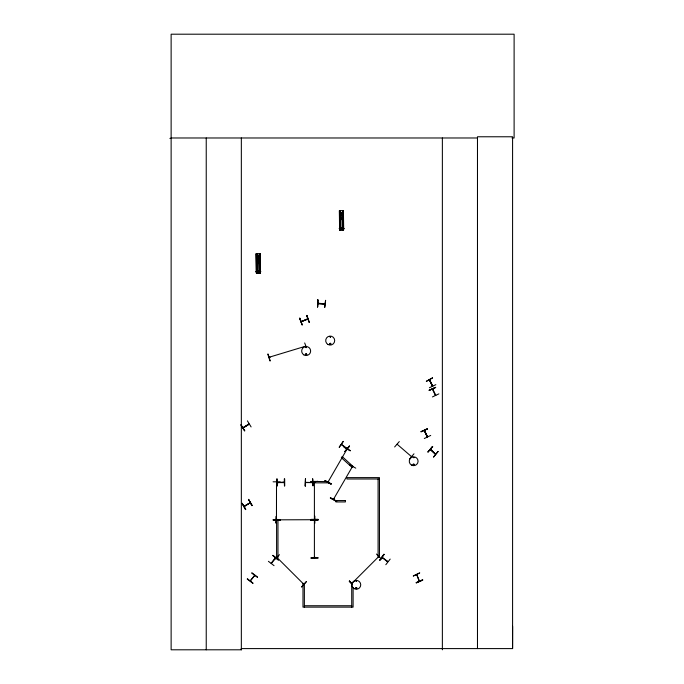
<?xml version="1.0" encoding="UTF-8"?>
<svg xmlns="http://www.w3.org/2000/svg" width="684" height="684" viewBox="0 0 684 684"><rect width="100%" height="100%" fill="white"/><g stroke="black" fill="none" stroke-linecap="round" stroke-linejoin="round"><path stroke-width="1.03" d="M241.341 137.98L241.341 649.8L241.349 648.594L512.581 648.594L512.632 626.339M424.217 430.672L424.815 431.014M427.56 436.7L427.338 436.255M429.424 379.911L432.519 386.238L429.304 379.859M435.204 394.771L435.742 395.301M328.619 481.656L328.063 481.912M334.134 498.833L333.766 499.482M347.207 449.388L346.643 449.807L347.25 449.243M317.538 306.945L318.069 299.857M318.582 303.576L317.889 303.286M324.806 304.072L324.31 304.038M325.567 300.37L324.72 307.432L325.601 300.37M277.379 557.828L277.182 557.152M277.593 557.614L277.208 557.229M303.799 584.213L303.243 583.657L303.918 583.88M276.516 482.63L276.516 481.844M276.507 519.079L276.763 519.866L276.798 519.105M314.726 482.476L314.401 481.844M314.401 557.751L314.717 557.109M306.646 354.338C305.235 355.62 306.184 353.081 306.535 354.124M306.834 354.517C305.645 352.046 305.278 356.219 306.723 354.663M330.415 336.887L330.381 336.844M330.569 336.99L329.859 336.699L330.5 337.067M329.773 343.898C331.321 342.445 329.85 345.685 329.893 343.599M330.817 344.061C329.491 341.401 329.543 346.395 330.817 343.736M356.125 581.195L356.159 581.092M355.646 588.146C357.433 586.068 356.715 590.189 355.723 588.308M356.749 588.257C355.86 586.402 355.851 589.907 356.8 588.018M413.298 457.459L414.008 457.758L413.367 457.382M414.153 464.573L413.256 464.812L413.974 464.265M250.088 502.766L244.273 506.442M243.615 427.568L242.888 427.671L248.873 423.986M248.309 424.285L248.993 424.294L242.974 427.996M382.553 557.93L382.305 557.272M305.654 346.523L305.013 346.711M314.358 557.109L314.683 557.734M314.392 557.041L314.683 557.605M341.88 229.644L341.41 229.627M396.976 444.514L397.199 444.267M411.323 456.442L411.751 456.425M328.585 481.639L314.076 481.459L314.076 482.844L328.277 482.844L328.337 481.442M346.626 449.739L347.036 449.123M333.484 499.294L352.491 466.488L352.132 467.112M352.106 467.044L352.739 466.548M378.979 556.733L378.235 557.084L378.791 556.519M301.225 321.6L307.74 319.103M305.833 347.139C306.056 348.754 307.048 346.241 305.825 347.241M306.355 347.438L306.346 347.378M305.611 354.021L305.551 354.509M413.076 464.222C413.965 467.223 414.649 462.102 413.059 464.735M269.958 357.33L269.436 357.57M341.846 229.542L341.342 228.841M427.56 436.785L424.567 430.587M254.628 575.5L250.207 580.776M275.609 558.058L271.377 563.488M276.439 519.549L277.225 519.549M271.172 563.231L275.344 557.768M328.371 482.707L331.218 483.87L324.866 480.672M344.249 447.079L350.405 450.619M328.602 481.587L328.055 481.989L328.371 481.433M347.216 449.303L346.685 449.739M330.338 498.003L336.708 501.175M349.541 464.727L355.766 468.155M333.544 499.294L333.86 498.739L333.826 499.371M336.682 501.21L330.509 497.704M328.055 481.989L346.968 449.191M351.901 583.409L352.628 583.024M352.072 583.589L352.397 582.905L352.234 583.529M378.885 556.827L378.543 557.178M432.168 385.519L432.733 386.118M432.963 389.632L432.656 388.931M253.02 583.144L247.428 578.758M251.738 573.106L257.449 577.339M250.344 581.007L254.73 575.364M268.41 561.316L274.036 565.659M272.933 555.382L278.371 559.974L272.959 555.357M356.065 580.861L356.441 581.511L356.338 580.784M355.971 587.932L356.552 587.778M339.23 447.191L343.291 441.36L339.264 447.225M349.515 446.148L344.898 451.56L349.541 446.173M344.933 451.585L349.31 445.994M379.825 560.085L384.16 554.459M387.529 561.795L387.289 561.154M385.819 564.702L390.179 559.093M419.472 581.152L416.736 574.594M277.225 482.331L277.918 482.297M284.236 482.254L277.191 482.605L284.313 482.246L283.689 482.571M305.611 482.331L312.554 482.553M394.642 446.96L399.294 441.582M397.421 444.48L411.494 456.621M409.408 459.255L413.974 453.817M427.962 451.91L432.775 446.678M435.443 454.159L430.51 449.251M324.857 304.029L318.009 303.611M274.429 559.692L279.491 554.707M352.072 584.136L349.456 581.007L352.311 583.888M378.705 556.571L378.5 557.204M381.407 559.102L376.422 554.04M351.952 583.358L378.739 556.571M248.993 424.26L243.119 427.902M314.649 482.553L314.64 481.835M314.683 520.49L314.392 519.079M314.649 557.682L314.64 557.041M413.623 457.382L413.786 457.374M244.128 506.536L250.207 502.783M240.99 424.807L244.752 430.834L241.255 425.841M247.411 420.857L251.105 426.927M269.325 357.193L305.492 346.249M314.401 519.72L276.464 519.831L276.516 481.912M429.338 379.928L429.672 380.535M429.432 387.734L435.836 384.656M429.159 390.222L435.691 387.418L429.142 390.188M429.296 390.496L435.648 387.332M432.442 396.925L438.863 393.881M427.526 428.919L420.993 431.732L427.543 428.962M421.011 431.766L427.389 428.637M424.311 438.512L430.715 435.426M413.324 575.971L419.745 572.91L413.341 576.014M416.821 574.722L419.155 581.126M422.772 580.16L416.24 582.93L422.644 579.844M416.103 582.614L422.652 579.87M299.806 318.205L302.131 324.926L299.9 318.171M307.903 319.052L301.251 321.668L307.612 318.778M267.812 354.15L269.949 360.921M269.889 357.091L269.428 357.535M382.202 557.28L387.683 561.453M258.082 271.933L258.637 271.958L258.15 272.745M284.185 482.605L277.302 482.571M312.494 482.605L305.543 482.571M318.034 303.251L324.968 303.764M435.537 454.21L430.322 449.414M303.713 584.17L276.917 557.426M343.479 210.612L339.375 210.672L339.589 229.909L343.693 229.85L343.394 210.612M339.674 212.621L343.223 212.579M339.692 213.921L343.24 213.887M339.709 215.879L343.265 215.836M339.726 217.615L343.274 217.572M339.743 219.564L343.3 219.521M339.837 227.934L343.394 227.9M339.255 228.507L343.992 228.456M339.255 228.653L343.992 228.601M256.115 253.79L260.219 253.73L260.407 272.967L256.32 273.027L256.132 253.79L256.414 273.027M256.414 255.739L259.963 255.705M256.423 257.047L259.98 257.004M256.449 258.997L259.997 258.962M256.466 260.732L260.014 260.689M256.483 262.682L260.031 262.647M256.577 271.061L260.134 271.018M255.996 271.625L260.724 271.574M255.996 271.779L260.732 271.728M276.815 478.903L276.892 486.008M284.305 478.851L284.45 485.956M312.622 478.851L313.033 485.956L312.716 478.851M310.972 481.861L318.069 481.425L310.972 481.844M273.087 481.81L280.192 481.818M310.964 481.502L318.069 481.459M305.167 486.008L305.517 478.903L305.201 486.008M314.845 516.121L314.854 523.226M318.069 519.301L310.964 519.387M280.192 520.242L273.087 519.891L280.192 520.208M310.972 519.643L318.069 519.601M273.087 519.943L280.192 519.866M310.972 519.994L318.077 519.943M318.077 557.734L310.972 557.879M310.972 558.135L318.077 558.093M169.888 138.407L171.128 138.399M171.128 137.98L477.475 137.98M511.974 137.98L514.111 137.98L514.111 34.2L171.128 34.2L171.128 649.8L241.392 649.8L241.392 648.594M379.466 478.997L346.925 478.997L346.925 477.62L379.466 477.62L379.466 556.494L378.09 556.494L378.09 478.997M304.371 605.742L351.721 605.742M317.838 303.602L324.968 304.089M330.192 343.257L330.748 343.582M346.822 448.807L341.29 444.557M344.103 447.336L350.276 450.85M324.994 480.45L331.167 483.956M328.388 482.682L331.039 484.186M330.355 497.978L336.511 501.517M272.779 555.588L278.397 559.931M251.951 572.824L257.603 577.125M247.215 579.049L252.866 583.349M341.572 444.361L347.044 448.524M387.589 561.838L382.057 557.511M314.375 482.536L314.401 481.912L314.401 557.682M430.27 449.474L435.563 454.279M349.387 581.075L352.277 583.922M349.208 581.263L352.089 584.11M303.465 583.538L303.987 583.999M432.716 389.042L435.708 395.155M329.739 344.351L329.56 343.898M248.523 499.414L252.259 505.45M250.139 502.826L243.974 506.254M242.093 503.381L245.821 509.426M240.948 424.841L244.667 430.886M429.646 379.8L432.707 385.964M435.46 395.463L432.391 389.196M427.38 436.973L424.234 430.561L427.312 437.008M306.603 315.529L309.202 322.138M299.566 318.299L302.166 324.909M306.158 346.737L304.671 342.949M268.094 354.064L270.197 360.844M343.24 210.612L343.445 229.85M343.163 210.612L343.411 229.85M343.026 211.63L343.223 229.85L342.949 212.638M342.727 212.758L342.958 227.721M342.752 229.858L342.547 210.621L342.684 229.858M342.342 212.647L342.504 227.832M342.257 212.758L342.419 227.721M342.18 229.867L341.094 229.875M340.632 212.792L340.812 227.755M340.341 210.663L340.521 229.901M340.153 210.663L340.341 227.875M340.068 210.663L340.29 229.901M339.939 210.663L340.059 229.901M339.469 210.672L339.606 229.909M260.134 253.73L260.339 272.967M259.971 253.738L260.151 272.967L259.903 253.738M259.663 253.738L259.877 272.976M259.552 255.876L259.723 272.976M259.467 255.876L259.655 272.976M259.245 253.738L259.493 272.976M259.082 255.765L259.245 270.958M258.997 255.884L259.176 270.847M258.92 272.984L257.834 272.993M257.389 255.919L257.535 270.881M257.304 255.919L257.466 270.881M257.116 253.781L257.287 273.019L257.047 253.781M256.825 253.781L257.081 270.992M256.859 270.881L256.654 253.79L256.791 273.027M256.851 271.052L256.876 273.01M256.432 253.79L256.603 273.027M314.392 519.156L314.401 520.438M305.423 478.903L305.517 485.999M284.672 478.851L284.715 485.956M277.106 478.903L277.148 486.008M276.319 516.121L276.362 523.226M512.581 648.594L512.581 136.774L477.475 136.774L477.475 648.594M442.368 137.98L442.368 649.8M353.106 587.565L353.106 607.127L302.986 607.127L302.986 583.443L304.371 583.443L304.371 607.127M351.721 583.443L351.721 607.127M206.235 137.98L206.235 649.8M317.727 299.831L317.632 306.945L317.727 299.831M257.483 261.493C258.484 264.494 259.8 259.339 257.483 261.493M340.743 218.376C341.743 221.377 343.069 216.221 340.743 218.376M383.929 554.279L379.902 560.153L383.929 554.279M342.282 456.673L341.35 457.699L352.123 467.429L353.047 466.402L342.282 456.673M432.519 446.447L428.039 451.97L432.519 446.447M438.068 451.483L433.588 457.006L438.068 451.483M306.381 581.597L301.67 586.932L306.381 581.597M242.179 503.33L245.573 509.589L242.179 503.33M248.557 499.397L251.951 505.647L248.557 499.397M432.527 377.901L426.312 381.356L432.519 377.876M306.877 315.418L309.108 322.173L306.877 315.418M276.421 516.121L276.071 523.226L276.37 516.121M318.077 519.849L310.972 520.285L318.077 519.849M345.386 500.56L335.912 500.56L335.912 501.945L345.386 501.945L345.386 500.56M277.969 519.601L276.592 519.601L276.592 557.486L277.969 557.486L277.969 519.601M339.897 229.909L339.692 210.672L339.828 229.909M327.952 344.471A4.489 4.489 0 0 0 334.69 340.581A4.489 4.489 0 0 0 327.952 336.69A4.489 4.489 0 0 0 327.952 344.471M411.469 465.069A4.412 4.412 0 0 0 418.086 461.247A4.412 4.412 0 0 0 411.469 457.425A4.412 4.412 0 0 0 411.469 465.069M303.918 354.911A4.489 4.489 0 0 0 310.656 351.02A4.489 4.489 0 0 0 303.918 347.13A4.489 4.489 0 0 0 303.918 354.911M354.132 588.642A4.412 4.412 0 0 0 360.75 584.82A4.412 4.412 0 0 0 354.132 581.007A4.412 4.412 0 0 0 354.132 588.642"/></g></svg>
